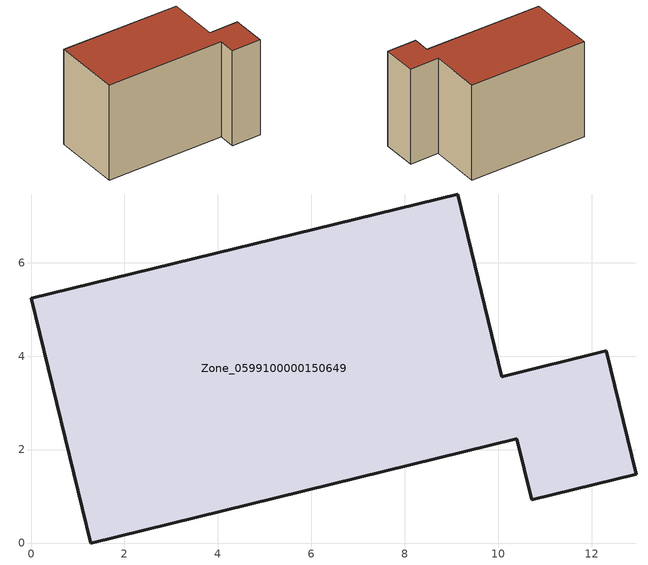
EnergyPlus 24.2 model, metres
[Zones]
Zone_0599100000150649
 floor ground (C_G): 10.4,2.23 1.28,0 0,5.24 9.13,7.47 10.08,3.56 12.31,4.11 12.96,1.47 10.72,0.92 z0
 wall outside (C_F): 9.13,7.47 0,5.24 1.28,0 10.4,2.23 10.72,0.92 12.96,1.47 12.31,4.11 10.08,3.56 9.13,7.47 z0:7.82
 roof outside (C_R): 10.08,3.56 9.13,7.47 0,5.24 1.28,0 10.4,2.23 10.72,0.92 12.96,1.47 12.31,4.11 z7.82
[BUILDING]
Pand.0599100000150649: North Axis=0; Terrain=City; Loads Convergence Tolerance Value=0.04; Temperature Convergence Tolerance Value=0.4; Solar Distribution=FullExterior; Maximum Number of Warmup Days=25; Minimum Number of Warmup Days=1
[Site:Location]
Rotterdam.The.Hague.AP_ZH_NLD Design_Conditions: Latitude=51.96; Longitude=4.45; Time Zone=1; Elevation=-4.5
[SITE:GROUNDTEMPERATURE:BUILDINGSURFACE]
18, 18, 18, 18, 18, 18, 18, 18, 18, 18, 18, 18
[MATERIAL] Thermal Absorptance=0.9; Solar Absorptance=0.7; Visible Absorptance=0.7
Name | Roughness | Thickness | Conductivity | Density | Specific Heat
G.TI.1975-1991 | MediumSmooth | 0.15 | 0.288461 | 540 | 1210
F.TI.1975-1991 | Rough | 0.3 | 0.230769 | 1920 | 840
R.TI.1975-1991 | MediumRough | 0.2 | 0.153846 | 1500 | 1000
[CONSTRUCTION]
C_G: G.TI.1975-1991
C_F: F.TI.1975-1991
C_R: R.TI.1975-1991
[ZONE]
Zone_0599100000150649: Type=1; Multiplier=1; Ceiling Height=Autocalculate; Volume=Autocalculate; Floor Area=autocalculate; Part of Total Floor Area=Yes
[ZONEINFILTRATION:DESIGNFLOWRATE]
Infil_Zone_0599100000150649: Zone or ZoneList or Space or SpaceList=Zone_0599100000150649; Schedule=AlwaysOn; Design Flow Rate Calculation Method=Flow/Area; Flow Rate per Floor Area=0.003; Constant Term Coefficient=1; Temperature Term Coefficient=0; Velocity Term Coefficient=0; Velocity Squared Term Coefficient=0
[HVACTEMPLATE:ZONE:IDEALLOADSAIRSYSTEM]
Zone_0599100000150649: Maximum Heating Supply Air Temperature=50; Minimum Cooling Supply Air Temperature=13; Maximum Heating Supply Air Humidity Ratio=0.0156; Minimum Cooling Supply Air Humidity Ratio=0.0077; Heating Limit=NoLimit; Cooling Limit=NoLimit; Dehumidification Control Type=ConstantSensibleHeatRatio; Cooling Sensible Heat Ratio=0.7; Dehumidification Setpoint=60; Humidification Control Type=None; Humidification Setpoint=30; Outdoor Air Method=None; Outdoor Air Flow Rate per Person=0.00944; Outdoor Air Flow Rate per Zone Floor Area=0; Outdoor Air Flow Rate per Zone=0; Demand Controlled Ventilation Type=None; Outdoor Air Economizer Type=NoEconomizer; Heat Recovery Type=None; Sensible Heat Recovery Effectiveness=0.7; Latent Heat Recovery Effectiveness=0.65
[ZONECONTROL:THERMOSTAT]
ThermostatControl_Zone_0599100000150649: Zone or ZoneList=Zone_0599100000150649; Control Type Schedule=DualSetpointControlType; Control 1=Thermostat_Zone_0599100000150649; Temperature Difference Between Cutout And Setpoint=0
[THERMOSTATSETPOINT:DUALSETPOINT]
Thermostat_Zone_0599100000150649: Heating Setpoint Temperature Schedule=HeatingSetpoint_Zone_0599100000150649; Cooling Setpoint Temperature Schedule=CoolingSetpoint_Zone_0599100000150649
[SCHEDULE:COMPACT]
HeatingSetpoint_Zone_0599100000150649: Through: 12/31, For: AllDays, Until: 24:00, 21
CoolingSetpoint_Zone_0599100000150649: Through: 12/31, For: AllDays, Until: 24:00, 24
DualSetpointControlType: Through: 12/31, For: AllDays, Until: 24:00, 4
AlwaysOn: Through: 12/31, For: AllDays, Until: 24:00, 1
